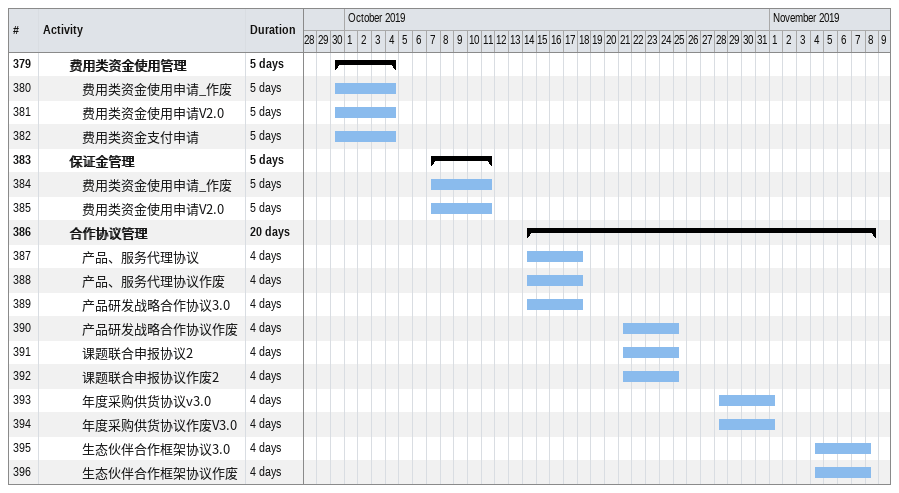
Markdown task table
| ID | Level | Task | Duration | Start | Finish |
|---|---|---|---|---|---|
| 379 | 3 | **费用类资金使用管理** | 5d | 2019-09-30 | 2019-10-04 |
| 380 | 4 | 费用类资金使用申请_作废 | 5d | 2019-09-30 | 2019-10-04 |
| 381 | 4 | 费用类资金使用申请V2.0 | 5d | 2019-09-30 | 2019-10-04 |
| 382 | 4 | 费用类资金支付申请 | 5d | 2019-09-30 | 2019-10-04 |
| 383 | 3 | **保证金管理** | 5d | 2019-10-07 | 2019-10-11 |
| 384 | 4 | 费用类资金使用申请_作废 | 5d | 2019-10-07 | 2019-10-11 |
| 385 | 4 | 费用类资金使用申请V2.0 | 5d | 2019-10-07 | 2019-10-11 |
| 386 | 3 | **合作协议管理** | 20d | 2019-10-14 | 2019-11-08 |
| 387 | 4 | 产品、服务代理协议 | 4d | 2019-10-14 | 2019-10-18 |
| 388 | 4 | 产品、服务代理协议作废 | 4d | 2019-10-14 | 2019-10-18 |
| 389 | 4 | 产品研发战略合作协议3.0 | 4d | 2019-10-14 | 2019-10-18 |
| 390 | 4 | 产品研发战略合作协议作废 | 4d | 2019-10-21 | 2019-10-25 |
| 391 | 4 | 课题联合申报协议2 | 4d | 2019-10-21 | 2019-10-25 |
| 392 | 4 | 课题联合申报协议作废2 | 4d | 2019-10-21 | 2019-10-25 |
| 393 | 4 | 年度采购供货协议v3.0 | 4d | 2019-10-28 | 2019-11-01 |
| 394 | 4 | 年度采购供货协议作废V3.0 | 4d | 2019-10-28 | 2019-11-01 |
| 395 | 4 | 生态伙伴合作框架协议3.0 | 4d | 2019-11-04 | 2019-11-08 |
| 396 | 4 | 生态伙伴合作框架协议作废 | 4d | 2019-11-04 | 2019-11-08 |
